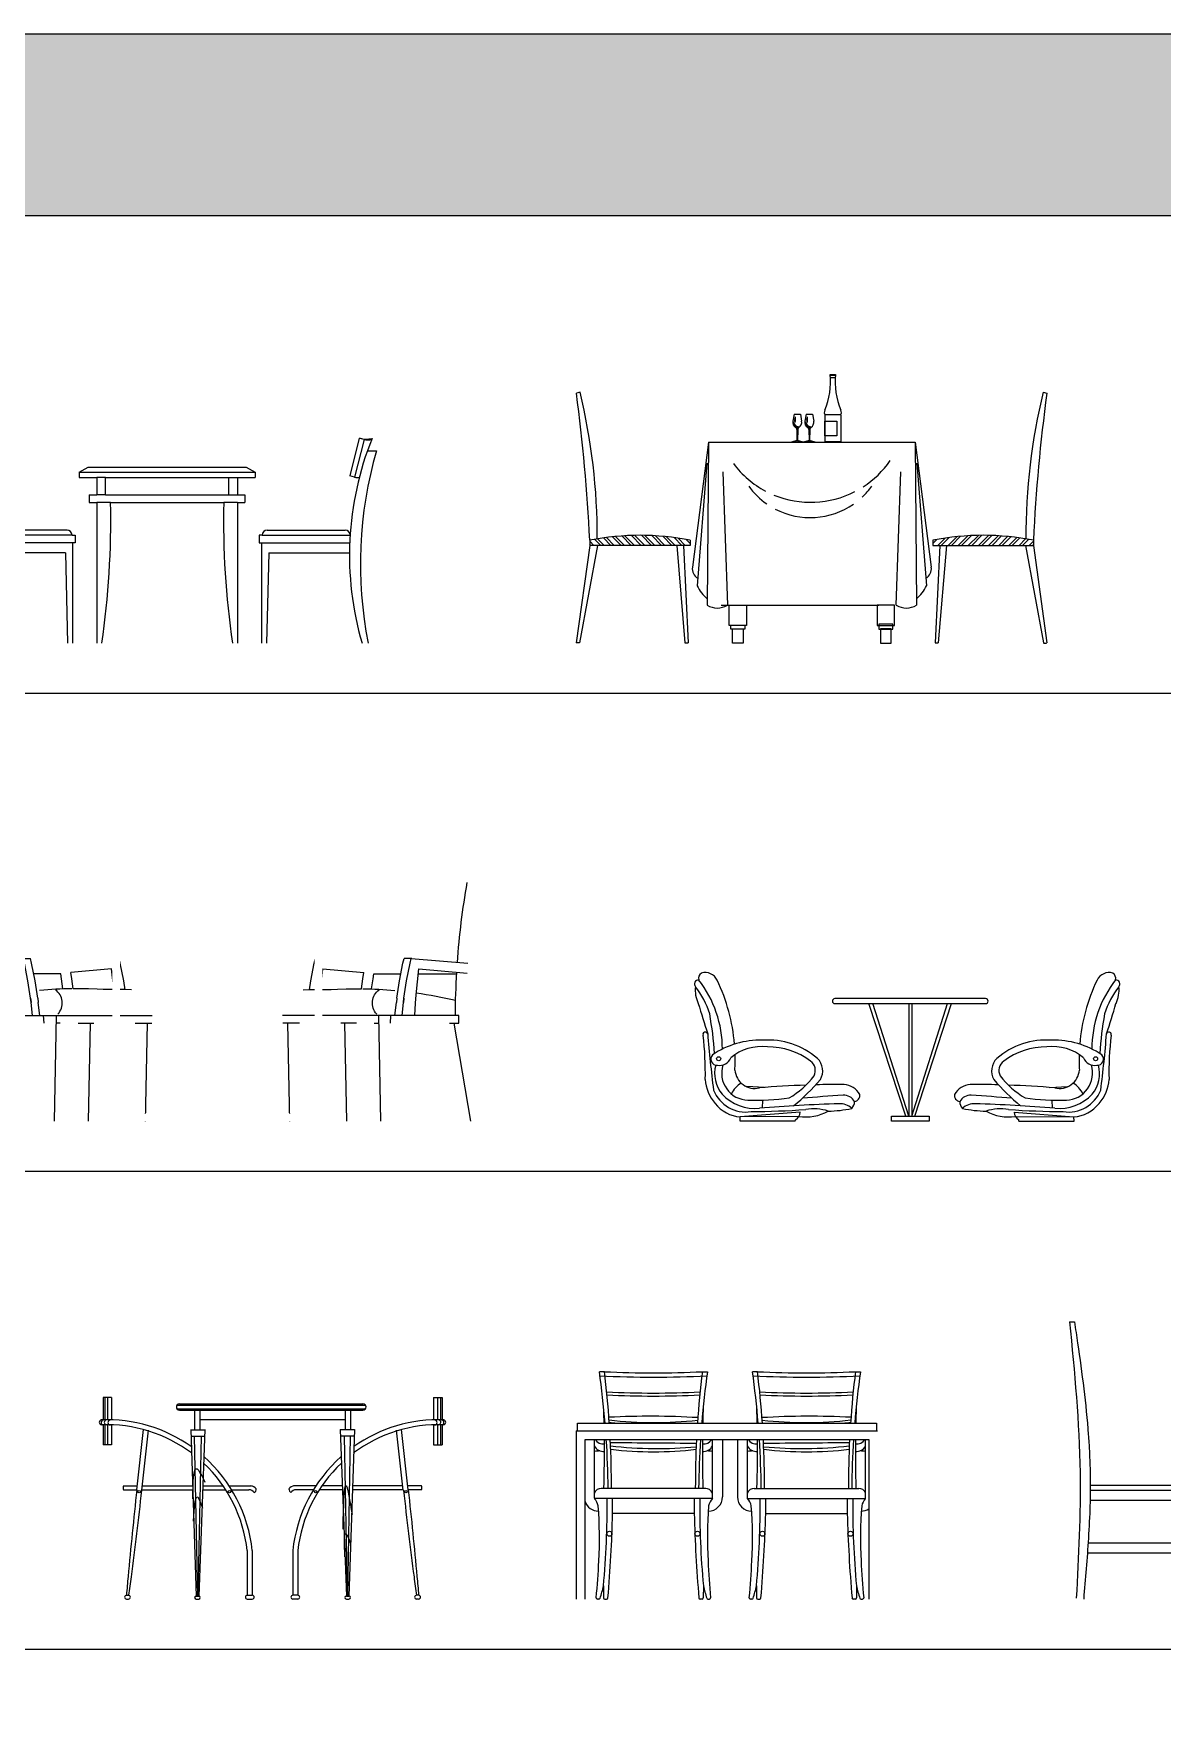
# Model space of a CAD drawing. Header units: millimetres. Extents: x 37301 to 64830, y 24173 to 38860.
# Drawn here: x 55226 to 59721, y 32156 to 38860 of the extents above; entities that cross this region are included whole.
import ezdxf

# ---------------------------------------------------------------- set-up
doc = ezdxf.new("R2010")
doc.units = ezdxf.units.MM
doc.set_wipeout_variables(frame=1)
doc.layers.add('www.cad-blocks.net', color=7, linetype='Continuous')

# ---------------------------------------------------------------- blocks, each defined once
blk = doc.blocks.new('A$C074F1521')
for p, q in [((49.3, 810.7), (68, 815.4)), ((49.3, 810.7), (87.1, 660.7)), ((68.7, 815.6), (106.5, 665.4)), ((1598.3, 815.6), (1560.5, 665.4)), ((1617.7, 810.7), (1579.9, 660.7)), ((1617.7, 810.7), (1599, 815.4)), ((35.9, 765.7), (0, 765.7)), ((1631.1, 765.7), (1667, 765.7)), ((483.5, 680), (518.5, 700)), ((483.5, 680), (1183.5, 680)), ((483.5, 680), (483.5, 660)), ((518.5, 700), (1148.5, 700)), ((1148.5, 700), (1183.5, 680)), ((1183.5, 680), (1183.5, 660)), ((87.8, 660.7), (106.5, 665.4)), ((483.5, 660), (553.5, 660)), ((588.2, 660), (553.5, 660)), ((553.5, 660), (553.5, 590)), ((588.2, 660), (1078.7, 660)), ((588.2, 590), (588.2, 660)), ((1078.7, 660), (1113.5, 660)), ((1078.7, 590), (1078.7, 660)), ((1113.5, 660), (1183.5, 660)), ((1113.5, 660), (1113.5, 590)), ((1579.1, 660.7), (1560.5, 665.4)), ((523.5, 590), (523.5, 560)), ((523.5, 590), (553.5, 590)), ((523.5, 560), (553.5, 560)), ((588.2, 590), (553.5, 590)), ((553.5, 560), (553.5, 0)), ((608.2, 560), (553.5, 560)), ((588.2, 590), (1078.7, 590)), ((608.2, 560), (1058.7, 560)), ((1113.5, 560), (1058.7, 560)), ((1078.7, 590), (1113.5, 590)), ((1113.5, 590), (1143.5, 590)), ((1113.5, 560), (1113.5, 0)), ((1113.5, 560), (1143.5, 560)), ((1143.5, 590), (1143.5, 560)), ((454.8, 430), (104.8, 430)), ((434.8, 450), (124.8, 450)), ((1212.2, 430), (1562.1, 430)), ((1232.2, 450), (1542.1, 450)), ((457.3, 400), (106.4, 400)), ((428.3, 360), (106.4, 360)), ((428.3, 360), (437.3, 0)), ((457.3, 400), (457.3, 0)), ((1209.7, 400), (1560.6, 400)), ((1209.7, 400), (1209.7, 0)), ((1238.7, 360), (1229.7, 0)), ((1238.7, 360), (1560.6, 360))]:
    blk.add_line(p, q)
for points in [[(454.8, 430), (467.3, 430), (467.3, 400), (457.3, 400)], [(1212.2, 430), (1199.7, 430), (1199.7, 400), (1209.7, 400)]]:
    blk.add_lwpolyline(points)
for centre, radius, start, end in [((41, 934.4), 122, 258.79853, 282.76334), ((-1137.9, 349.7), 1245.3, 343.68966, 21.92631), ((34.1, 885.1), 75.9, 258.46706, 281.53294), ((2804.8, 349.7), 1245.3, 158.07369, 196.31034), ((1625.9, 934.4), 122, 257.23666, 281.20147), ((1632.9, 885.1), 75.9, 258.46706, 281.53294), ((-1556.6, 315.3), 1620.4, 348.77971, 16.13951), ((3223.5, 315.3), 1620.4, 163.86049, 191.22029), ((77.2, 697.2), 38, 256.0176, 285.09742), ((1589.7, 697.2), 38, 254.90258, 283.9824), ((-2748.2, 487.1), 3357.2, 351.65709, 1.24389), ((4415.2, 487.1), 3357.2, 178.75611, 188.34291), ((124.8, 430), 20, 90, 180), ((434.8, 430), 20, 0, 90), ((1232.2, 430), 20, 90, 180), ((1542.1, 430), 20, 0, 90)]:
    blk.add_arc(centre, radius, start, end)
blk = doc.blocks.new('A$C4F6D4D37')
for p, q in [((1011.4, 1069.6), (1031.8, 1069.6)), ((1011.6, 1066.4), (1031.6, 1066.4)), ((1012.4, 1056.8), (1030.8, 1056.8)), ((14.8, 999.3), (0.4, 994.8)), ((1859.1, 999.3), (1873.5, 994.8)), ((867.6, 911.8), (862.3, 883.8)), ((867.6, 911.8), (892.9, 911.8)), ((892.9, 911.8), (897.3, 883.8)), ((915.7, 911.8), (910.4, 883.8)), ((915.7, 911.8), (941, 911.8)), ((941, 911.8), (945.4, 883.8)), ((989.2, 910.4), (1053.2, 910.4)), ((990, 907.2), (990, 802.4)), ((990, 883.2), (1037, 883.2)), ((990, 824.6), (990, 883.2)), ((1037, 883.2), (1037, 824.6)), ((1053.2, 907.2), (1053.2, 802.4)), ((878.7, 806.1), (856.6, 799.9)), ((856.6, 799.9), (878.7, 806.1)), ((877.9, 851), (878.7, 806.1)), ((881.7, 851), (880.9, 806.1)), ((903, 799.9), (880.9, 806.1)), ((880.9, 806.1), (903, 799.9)), ((904.7, 799.9), (926.8, 806.1)), ((926.8, 806.1), (904.7, 799.9)), ((926, 851), (926.8, 806.1)), ((929.8, 851), (929, 806.1)), ((929, 806.1), (951.1, 799.9)), ((951.1, 799.9), (929, 806.1)), ((1037, 824.6), (990, 824.6)), ((526.6, 799.3), (462.4, 302.5)), ((526.6, 799.3), (521.3, 151.7)), ((526.6, 799.3), (1349.4, 799.3)), ((526.6, 799.3), (714.9, 799.3)), ((591.3, 799.3), (732.8, 799.3)), ((856.6, 799.9), (882.7, 799.9)), ((903, 799.9), (877, 799.9)), ((904.7, 799.9), (930.7, 799.9)), ((951.1, 799.9), (925, 799.9)), ((990, 802.4), (1053.2, 802.4)), ((1349.4, 799.3), (1413.5, 302.5)), ((1349.4, 799.3), (1354.6, 151.7)), ((519.8, 716.9), (481.6, 228.8)), ((583.8, 681.6), (601.5, 151.7)), ((583.8, 681.6), (601.5, 151.7)), ((1274.4, 151.7), (1292.2, 681.6)), ((1356.2, 716.9), (1394.3, 228.8)), ((53.7, 409.3), (53.7, 389.3)), ((70.3, 389.3), (53.7, 405.9)), ((97.3, 389.3), (73.5, 413.1)), ((110.7, 389.3), (84.9, 415.1)), ((137.7, 389.3), (108.2, 418.8)), ((151.1, 389.3), (120, 420.4)), ((178.1, 389.3), (144.1, 423.3)), ((191.6, 389.3), (156.3, 424.6)), ((218.5, 389.3), (181.1, 426.7)), ((232, 389.3), (193.8, 427.5)), ((258.9, 389.3), (219.5, 428.7)), ((272.4, 389.3), (232.6, 429.1)), ((299.3, 389.3), (259.3, 429.3)), ((312.8, 389.3), (273, 429.1)), ((339.7, 389.3), (300.8, 428.2)), ((353.2, 389.3), (315.1, 427.5)), ((380.1, 389.3), (344.2, 425.3)), ((393.6, 389.3), (359.1, 423.8)), ((420.6, 389.3), (389.8, 420.1)), ((434, 389.3), (405.5, 417.9)), ((453.7, 396.5), (437.9, 412.4)), ((453.7, 409.3), (453.7, 389.3)), ((1420.2, 396.5), (1436, 412.4)), ((1420.2, 409.3), (1420.2, 389.3)), ((1439.9, 389.3), (1468.4, 417.9)), ((1453.4, 389.3), (1484.2, 420.1)), ((1480.3, 389.3), (1514.8, 423.8)), ((1493.8, 389.3), (1529.7, 425.3)), ((1520.7, 389.3), (1558.9, 427.5)), ((1534.2, 389.3), (1573.1, 428.2)), ((1561.1, 389.3), (1601, 429.1)), ((1574.6, 389.3), (1614.6, 429.3)), ((1601.6, 389.3), (1641.3, 429.1)), ((1615, 389.3), (1654.4, 428.7)), ((1642, 389.3), (1680.2, 427.5)), ((1655.4, 389.3), (1692.8, 426.7)), ((1682.4, 389.3), (1717.7, 424.6)), ((1695.9, 389.3), (1729.9, 423.3)), ((1722.8, 389.3), (1753.9, 420.4)), ((1736.3, 389.3), (1765.7, 418.8)), ((1763.2, 389.3), (1789, 415.1)), ((1776.7, 389.3), (1800.5, 413.1)), ((1803.6, 389.3), (1820.2, 405.9)), ((1820.2, 409.3), (1820.2, 389.3)), ((53.7, 389.3), (0, 1.5)), ((84.5, 389.3), (13.1, 0.8)), ((56.9, 389.3), (53.7, 392.4)), ((453.7, 389.3), (53.7, 389.3)), ((400.3, 389.3), (432.5, 1.5)), ((426.7, 389.3), (445.3, 1.5)), ((1420.2, 389.3), (1820.2, 389.3)), ((1447.2, 389.3), (1428.6, 1.5)), ((1473.7, 389.3), (1441.5, 1.5)), ((1789.4, 389.3), (1860.9, 0.8)), ((1817.1, 389.3), (1820.2, 392.4)), ((1820.2, 389.3), (1873.9, 1.5)), ((576.9, 151.7), (747.2, 151.7)), ((601.5, 151.7), (1204.3, 151.7)), ((601.5, 151.7), (729.3, 151.7)), ((608.8, 150.8), (677.6, 150.8)), ((608.8, 70), (608.8, 150.8)), ((677.6, 150.8), (677.6, 70)), ((1267.1, 150.8), (1198.4, 150.8)), ((1198.4, 150.8), (1198.4, 70)), ((1267.1, 70), (1267.1, 150.8)), ((677.6, 70), (608.8, 70)), ((615.8, 55.2), (615.8, 70)), ((670.8, 70), (670.8, 55.2)), ((1198.4, 70), (1267.1, 70)), ((1260.1, 75.2), (1205.1, 75.2)), ((1205.1, 75.2), (1205.1, 55.2)), ((1260.1, 55.2), (1260.1, 75.2)), ((13.1, 0.8), (0, 1.5)), ((432.5, 1.5), (445.3, 1.5)), ((670.8, 55.2), (615.8, 55.2)), ((621.8, 57.2), (664.8, 57.2)), ((621.8, 0.3), (621.8, 57.2)), ((664.8, 0.3), (621.8, 0.3)), ((664.8, 57.2), (664.8, 0.3)), ((1205.1, 55.2), (1260.1, 55.2)), ((1254.1, 57.2), (1211.1, 57.2)), ((1211.1, 57.2), (1211.1, 0.3)), ((1211.1, 0.3), (1254.1, 0.3)), ((1254.1, 0.3), (1254.1, 57.2)), ((1428.6, 1.5), (1441.5, 1.5))]:
    blk.add_line(p, q)
for centre, radius, start, end in [((702.2, 1043.4), 310.4, 338.02286, 4.85201), ((1341, 1043.4), 310.4, 175.14799, 201.97714), ((-6969.8, 65.3), 7032, 2.80452, 7.59646), ((-2366.6, 423.1), 2450.1, 359.80737, 13.60237), ((4240.5, 423.1), 2450.1, 166.39763, 180.19263), ((8843.8, 65.3), 7032, 172.40354, 177.19548), ((886.2, 879.1), 24.3, 169.03518, 238.16051), ((891.6, 884.9), 27.7, 188.55105, 244.25216), ((887, 885.3), 23.3, 191.35595, 264.27517), ((898.7, 888), 29.6, 156.37202, 199.63887), ((1648.6, 855.9), 778.1, 176.73264, 178.36699), ((873.5, 879.1), 24.3, 301.83949, 10.96482), ((934.2, 879.1), 24.3, 169.03518, 238.16051), ((939.7, 884.9), 27.7, 188.55105, 244.25216), ((935.1, 885.3), 23.3, 191.35595, 264.27517), ((946.8, 888), 29.6, 156.37202, 199.63887), ((1696.7, 855.9), 778.1, 176.73264, 178.36699), ((921.5, 879.1), 24.3, 301.83949, 10.96482), ((1009.6, 917.2), 22, 153.0093, 206.9907), ((1033.6, 917.2), 22, 333.0093, 26.9907), ((868.7, 850.6), 9.19, 2.49615, 59.7703), ((893.1, 851.8), 13.3, 128.8573, 182.79714), ((890.9, 850.6), 9.19, 120.2297, 177.50385), ((916.8, 850.6), 9.19, 2.49615, 59.7703), ((941.1, 851.8), 13.3, 128.8573, 182.79714), ((939, 850.6), 9.19, 120.2297, 177.50385), ((933.5, 945.4), 384.8, 216.87345, 242.18806), ((933.5, 945.4), 384.8, 302.90256, 325.35573), ((931.8, 802.1), 302.4, 215.77581, 235.16665), ((931.8, 802.1), 302.4, 313.09262, 324.22419), ((933.5, 945.4), 384.8, 247.61376, 297.16069), ((931.8, 802.1), 302.4, 242.47941, 304.80107), ((253.7, -580.7), 1010, 78.57881, 101.42119), ((1620.2, -580.7), 1010, 78.57881, 101.42119), ((506.8, 296.7), 44.8, 172.57063, 239.22946), ((506.8, 296.7), 44.8, 172.57063, 239.22946), ((1369.1, 296.7), 44.8, 300.77054, 7.42937), ((613.2, 288.3), 144.4, 204.31377, 230.58577), ((1262.7, 288.3), 144.4, 309.41423, 335.68623), ((561.4, 213.8), 73.9, 237.13483, 302.86517), ((1314.5, 213.8), 73.9, 237.13483, 302.86517), ((1866.4, 19.7), 19.8, 253.71232, 292.88143)]:
    blk.add_arc(centre, radius, start, end)
blk = doc.blocks.new('A$C41BD54B4')
for points in [[(411.1, 950), (416.7, 948.3), (422.8, 944.1), (426.3, 939.4), (428.5, 932.6), (428.7, 914.8), (429.3, 870.1), (430.6, 828.4), (432.5, 784.6), (438.2, 700), (442.1, 660), (445.5, 630.7), (640.4, 647.2), (671.2, 647.2), (675.7, 628.8), (689.6, 558.2), (695.2, 521.8), (719, 520.7), (763.5, 517), (776.5, 504.7), (786.9, 485.9), (790.6, 464.1), (786.2, 440.4), (773.5, 420), (764.9, 0), (725.7, 0), (706, 390), (541.7, 390), (533.7, 0), (498.8, 0), (479.1, 390), (408.1, 390), (400.1, 0), (363, 0), (343.2, 390), (110.5, 390), (44.4, 0), (5.2, 0), (43.3, 400), (42.9, 450.5), (40.5, 532.3), (37.5, 589.3), (31.9, 588.8), (29.2, 627.8), (35, 628.3), (30.4, 687.6), (23.1, 760.3), (17.2, 809.6), (5.4, 893), (0, 926.6), (0.2, 934.3), (4.4, 942.9), (10.1, 947.5), (17.4, 950)], [(1655.4, 950), (1649.8, 948.3), (1643.7, 944.1), (1640.2, 939.4), (1638, 932.6), (1637.8, 914.8), (1637.2, 870.1), (1635.9, 828.4), (1634, 784.6), (1628.3, 700), (1624.4, 660), (1621, 630.7), (1426, 647.2), (1395.3, 647.2), (1390.8, 628.8), (1376.8, 558.2), (1371.3, 521.8), (1347.5, 520.7), (1302.9, 517), (1290, 504.7), (1279.6, 485.9), (1275.9, 464.1), (1280.3, 440.4), (1293, 420), (1301.6, 0), (1340.8, 0), (1360.5, 390), (1524.8, 390), (1532.8, 0), (1567.7, 0), (1587.4, 390), (1658.4, 390), (1666.4, 0), (1703.4, 0), (1723.3, 390), (1956, 390), (2022.1, 0), (2061.2, 0), (2023.2, 400), (2023.6, 450.5), (2025.9, 532.3), (2029, 589.3), (2034.5, 588.8), (2037.3, 627.8), (2031.5, 628.3), (2036.1, 687.6), (2043.4, 760.3), (2049.3, 809.6), (2061.1, 893), (2066.5, 926.6), (2066.3, 934.3), (2062.1, 942.9), (2056.4, 947.5), (2049.1, 950)]]:
    blk.add_wipeout(points)
at = {"linetype": 'ByBlock'}
for points in [[(76.9, 631.8, 0.024849), (38.1, 950)], [(1989.5, 631.8, -0.024849), (2028.4, 950)], [(85.2, 420, 0.013401), (79.5, 592.8)], [(1981.3, 420, -0.013401), (1987, 592.8)], [(240.9, 510.5, 0.023683), (84.3, 481)], [(453.9, 526.6, 0.018585), (325.9, 520.2)], [(1612.6, 526.6, -0.018585), (1740.6, 520.2)], [(1825.6, 510.5, -0.023683), (1982.2, 481)]]:
    blk.add_lwpolyline(points, format="xyb", dxfattribs=at)
for points in [[(260.7, 647.4), (35.9, 628.3)], [(230.6, 605.6), (38.2, 589.3)], [(241.8, 502.1), (230.6, 605.6)], [(258.6, 647.2), (289.4, 647.2)], [(265.2, 628.8), (260.7, 647.4)], [(279.2, 558.2), (265.2, 628.8)], [(293.9, 628.8), (289.4, 647.2)], [(307.8, 558.2), (293.9, 628.8)], [(612.4, 605.6), (450.2, 591.9)], [(621.3, 523.4), (612.4, 605.6)], [(647, 628.8), (642.5, 647.4)], [(661, 558.2), (647, 628.8)], [(1405.5, 558.2), (1419.5, 628.8)], [(1419.5, 628.8), (1424, 647.4)], [(1445.2, 523.4), (1454.1, 605.6)], [(1454.1, 605.6), (1616.3, 591.9)], [(1758.6, 558.2), (1772.6, 628.8)], [(1772.6, 628.8), (1777.1, 647.2)], [(1807.8, 647.2), (1777.1, 647.2)], [(1787.3, 558.2), (1801.2, 628.8)], [(1801.2, 628.8), (1805.8, 647.4)], [(1805.8, 647.4), (2030.6, 628.3)], [(1824.7, 502.1), (1835.8, 605.6)], [(1835.8, 605.6), (2028.3, 589.3)], [(232.7, 586.2), (79.9, 586.2)], [(289.8, 489.5), (279.2, 558.2)], [(413, 566.2), (410.4, 586.2), (302.3, 586.2)], [(318.4, 489.5), (307.8, 558.2)], [(418.8, 526.6), (413, 566.2)], [(453.6, 566.2), (450.2, 591.9)], [(459.3, 526.6), (453.6, 566.2)], [(666.4, 523.2), (661, 558.2)], [(1400.1, 523.2), (1405.5, 558.2)], [(1607.2, 526.6), (1612.9, 566.2)], [(1612.9, 566.2), (1616.3, 591.9)], [(1647.7, 526.6), (1653.5, 566.2)], [(1653.5, 566.2), (1656.1, 586.2), (1764.2, 586.2)], [(1748.1, 489.5), (1758.6, 558.2)], [(1776.7, 489.5), (1787.3, 558.2)], [(1833.7, 586.2), (1986.6, 586.2)], [(243.9, 469.7), (241.8, 502.1)], [(247, 420), (243.9, 469.7)], [(291.6, 472.7), (289.8, 489.5)], [(289.8, 489.5), (291.6, 472.7)], [(297.5, 420), (291.6, 472.7)], [(318.4, 489.5), (320.3, 472.7)], [(326.1, 420), (320.3, 472.7)], [(520.5, 526.1), (459.3, 526.6)], [(554.4, 524.8), (520.5, 526.1)], [(579.2, 523.4), (554.4, 524.8)], [(596.9, 523.4), (579.2, 523.4)], [(664.1, 523.3), (596.9, 523.4)], [(691.2, 522), (664.1, 523.3)], [(1375.3, 522), (1402.4, 523.3)], [(1402.4, 523.3), (1469.5, 523.4)], [(1469.5, 523.4), (1487.3, 523.4)], [(1487.3, 523.4), (1512, 524.8)], [(1512, 524.8), (1546, 526.1)], [(1546, 526.1), (1607.2, 526.6)], [(1740.3, 420), (1746.2, 472.7)], [(1748.1, 489.5), (1746.2, 472.7)], [(1769, 420), (1774.9, 472.7)], [(1774.9, 472.7), (1776.7, 489.5)], [(1776.7, 489.5), (1774.9, 472.7)], [(1819.5, 420), (1822.6, 469.7)], [(1822.6, 469.7), (1824.7, 502.1)], [(71.5, 420), (773.5, 420)], [(71.5, 390), (71.5, 420)], [(343.2, 390), (341.7, 420)], [(391.7, 420), (383, 0)], [(1995, 420), (1293, 420)], [(1674.8, 420), (1683.4, 0)], [(1723.3, 390), (1724.8, 420)], [(1995, 390), (1995, 420)], [(91.4, 390), (25.2, 0)], [(108.7, 390), (71.5, 390)], [(408.1, 390), (391.1, 390)], [(479.1, 390), (541.7, 390)], [(526.8, 390), (518.8, 0)], [(706, 390), (772.9, 390)], [(753.8, 390), (745.7, 0)], [(1360.5, 390), (1293.6, 390)], [(1312.7, 390), (1320.8, 0)], [(1587.4, 390), (1524.8, 390)], [(1539.7, 390), (1547.7, 0)], [(1658.4, 390), (1675.4, 390)], [(1957.8, 390), (1995, 390)], [(1975.1, 390), (2041.2, 0)]]:
    blk.add_lwpolyline(points, dxfattribs=at)
at = {"linetype": 'ByBlock', "elevation": 0}
for points in [[(398.6, 426.1, 0.448312), (388.6, 523.1)], [(1667.9, 426.1, -0.448312), (1677.8, 523.1)]]:
    blk.add_lwpolyline(points, format="xyb", dxfattribs=at)
at = {"linetype": 'ByBlock'}
blk.add_wipeout([(273.1, 700), (1793.4, 700), (1793.4, 660), (273.1, 660)], dxfattribs=at)
blk.add_wipeout([(1420.9, 660), (1420.9, 30), (1070.7, 30), (1070.7, 0), (1450.9, 0), (1450.9, 660)], dxfattribs=at)
blk.add_wipeout([(995.7, 660), (1070.7, 660), (1070.7, 0), (995.7, 0)], dxfattribs=at)
blk.add_wipeout([(645.6, 660), (645.6, 30), (995.7, 30), (995.7, 0), (615.6, 0), (615.6, 660)], dxfattribs=at)
blk = doc.blocks.new('A$C7F6F1777')
at = {"linetype": 'ByBlock'}
for p, q in [((1159.2, 487.6), (559.2, 487.6)), ((559.2, 467.6), (1159.2, 467.6)), ((270.3, 83.6), (268.7, 51.9)), ((1423, 83.6), (1424.6, 51.9)), ((181.6, 0), (182.4, 17)), ((420.5, 36.2), (182.4, 17)), ((415.3, 18.5), (182.4, 17)), ((401.2, 0), (402.1, 5.5)), ((1272.8, 36.2), (1510.8, 17)), ((1278, 18.5), (1510.8, 17)), ((1292, 0), (1291.1, 5.5)), ((1511.7, 0), (1510.8, 17)), ((401.2, 0), (181.6, 0)), ((1292, 0), (1511.7, 0))]:
    blk.add_line(p, q, dxfattribs=at)
for p, q in [((841.3, 20), (694.4, 467.6)), ((852.8, 20), (710.5, 467.6)), ((852.8, 467.6), (852.8, 20)), ((865.5, 20), (1007.8, 467.6)), ((865.5, 467.6), (865.5, 20)), ((877, 20), (1023.9, 467.6)), ((278.8, 134), (208.2, 137.7)), ((1414.5, 134), (1485.1, 137.7)), ((784.2, 20), (934.2, 20)), ((784.2, 0), (784.2, 20)), ((934.2, 20), (934.2, 0)), ((934.2, 0), (784.2, 0))]:
    blk.add_line(p, q)
for centre in [(96.2, 248.2), (1597.1, 248.2)]:
    blk.add_circle(centre, 8.06, dxfattribs=at)
for centre, radius, start, end in [((16.7, 545.4), 16.8, 90.90143, 217.8177), ((42.2, 567.9), 26.3, 124.96044, 192.44797), ((-334.7, 287.9), 445.6, 359.88012, 37.99623), ((41.5, 536.9), 54.5, 26.38642, 105.33007), ((-576.8, 244), 738.7, 4.85178, 25.42635), ((2270, 244), 738.7, 154.57365, 175.14822), ((2028, 287.9), 445.6, 142.00377, 180.11988), ((1651.8, 536.9), 54.5, 74.66993, 153.61358), ((1651.1, 567.9), 26.3, 347.55203, 55.03956), ((1676.6, 545.4), 16.8, 322.1823, 89.09857), ((127.5, 522.3), 124.8, 174.13698, 205.58356), ((-254.7, 330.4), 329.5, 17.0048, 38.41644), ((559.2, 477.6), 10, 90, 270), ((1159.2, 477.6), 10, 270, 90), ((1948, 330.4), 329.5, 141.58356, 162.9952), ((1565.8, 522.3), 124.8, 334.41644, 5.86302), ((3173.4, 1381.8), 3287.8, 196.12869, 198.32909), ((-1287.6, 181.5), 1370.1, 3.67574, 10.31152), ((2980.9, 181.5), 1370.1, 169.68848, 176.32426), ((-1480.1, 1381.8), 3287.8, 341.67091, 343.87131), ((43.1, 345.1), 9.68, 16.78279, 199.459), ((-1126, 196.5), 1169.1, 358.50806, 7.14159), ((4848.4, 730.7), 4811.2, 184.56428, 187.24777), ((-3155.1, 730.7), 4811.2, 352.75223, 355.43572), ((1650.1, 345.1), 9.68, 340.541, 163.21721), ((2819.3, 196.5), 1169.1, 172.85841, 181.49194), ((261.2, -16.1), 338.3, 88.35529, 124.13913), ((265.8, 111.5), 185.4, 82.33807, 130.98089), ((293.9, 25.8), 297.1, 48.8647, 94.4467), ((294.2, 18.3), 277, 52.69588, 90.77037), ((1399.3, 25.8), 297.1, 85.5533, 131.1353), ((1399.1, 18.3), 277, 89.22963, 127.30412), ((1427.5, 111.5), 185.4, 49.01911, 97.66193), ((1432.1, -16.1), 338.3, 55.86087, 91.64471), ((89, 247.1), 24.4, 136.53797, 274.92279), ((207.2, 189.2), 127.1, 164.54806, 220.0569), ((100.5, 268.9), 47, 258.52896, 338.27859), ((216.5, 191.5), 108.5, 162.81455, 267.92474), ((-576.8, 244), 738.7, 356.84273, 1.62512), ((239.5, 209.1), 79, 184.21967, 283.82709), ((435.1, 201.4), 46, 333.30641, 54.12403), ((440.6, 199.7), 69.8, 330.26132, 45.62792), ((1252.7, 199.7), 69.8, 134.37208, 209.73868), ((1258.1, 201.4), 46, 125.87597, 206.69359), ((1453.7, 209.1), 79, 256.17291, 355.78033), ((1476.8, 191.5), 108.5, 272.07526, 17.18545), ((2270, 244), 738.7, 178.37488, 183.15727), ((1592.8, 268.9), 47, 201.72141, 281.47104), ((1486.1, 189.2), 127.1, 319.9431, 15.45194), ((1604.2, 247.1), 24.4, 265.07721, 43.46203), ((198.5, 175.1), 156.1, 183.30736, 221.99813), ((232.9, 70), 93.9, 120.11343, 156.06594), ((600.4, -4145), 4291.1, 92.09914, 94.5705), ((202.3, 388.6), 343.9, 300.56075, 322.7996), ((-118.7, 694.1), 814.9, 309.04364, 319.51929), ((600.4, -4145), 4291.1, 90.0643, 91.56813), ((586.5, 62.6), 84, 31.33617, 83.82259), ((1106.8, 62.6), 84, 96.17741, 148.66383), ((1092.9, -4145), 4291.1, 88.43187, 89.9357), ((1811.9, 694.1), 814.9, 220.48071, 230.95636), ((1491, 388.6), 343.9, 217.2004, 239.43925), ((1092.9, -4145), 4291.1, 85.4295, 87.90086), ((1460.4, 70), 93.9, 23.93406, 59.88657), ((1494.8, 175.1), 156.1, 318.00187, 356.69264), ((205.2, 176.1), 139.8, 201.96966, 278.28462), ((191.4, 153.7), 136.9, 217.31926, 266.2396), ((242, 231.6), 181.3, 223.2103, 275.25563), ((228.9, 1232.2), 1149.3, 269.1848, 277.40982), ((687.3, -4775), 4845.1, 91.32521, 95.07667), ((12228.7, -164337.4), 164851.9, 94.048004, 94.104389), ((579.9, 1.8), 67.1, 46.52385, 93.91723), ((594.1, 54.2), 49.1, 29.18506, 93.1241), ((599.5, 76.9), 37.5, 315.21939, 1.87589), ((633.8, 102.7), 24.7, 277.31277, 8.31395), ((1059.5, 102.7), 24.7, 171.68605, 262.68723), ((1099.2, 54.2), 49.1, 86.8759, 150.81494), ((1093.8, 76.9), 37.5, 178.12411, 224.78061), ((1113.4, 1.8), 67.1, 86.08277, 133.47615), ((-10535.4, -164337.4), 164851.9, 85.895611, 85.951996), ((1005.9, -4775), 4845.1, 84.92333, 88.67479), ((1464.3, 1232.2), 1149.3, 262.59018, 270.8152), ((1451.3, 231.6), 181.3, 264.74437, 316.7897), ((1488.1, 176.1), 139.8, 261.71538, 338.03034), ((1501.9, 153.7), 136.9, 273.7604, 322.68074), ((194.7, 3517.1), 3479.5, 270.5046, 274.0866), ((383.8, 37.4), 36.8, 299.95469, 358.1982), ((441.9, 205.6), 189, 261.92164, 298.65224), ((474.3, -135.3), 184.5, 71.60841, 99.87018), ((520.4, 557.3), 517.7, 271.33965, 281.77473), ((1172.9, 557.3), 517.7, 258.22527, 268.66035), ((1219, -135.3), 184.5, 80.12982, 108.39159), ((1251.4, 205.6), 189, 241.34776, 278.07836), ((1498.6, 3517.1), 3479.5, 265.9134, 269.4954), ((1309.5, 37.4), 36.8, 181.8018, 240.04531)]:
    blk.add_arc(centre, radius, start, end, dxfattribs=at)
blk = doc.blocks.new('A$C63FA61D3')
for p, q in [((48.9, 801.8), (14.9, 801.8)), ((14.9, 801.8), (14.9, 713.8)), ((21.4, 801.8), (21.4, 713.9)), ((32.4, 801.8), (32.4, 714)), ((48.9, 801.8), (48.9, 713.6)), ((309.5, 772), (1059.5, 772)), ((309.5, 757), (1059.5, 757)), ((319.5, 777), (1049.5, 777)), ((319.5, 752), (1049.5, 752)), ((379, 752), (379, 676.3)), ((399.9, 752), (399.9, 673.3)), ((979.6, 752), (979.6, 673.3)), ((1000.6, 752), (1000.6, 676.3)), ((1330.7, 801.8), (1330.7, 713.6)), ((1330.7, 801.8), (1364.7, 801.8)), ((1347.2, 801.8), (1347.2, 714)), ((1358.1, 801.8), (1358.1, 713.9)), ((1364.7, 801.8), (1364.7, 713.8)), ((14.9, 693.8), (14.9, 614.1)), ((21.4, 693.9), (21.4, 614.1)), ((32.4, 694), (32.4, 614.1)), ((48.9, 693.6), (48.9, 614.1)), ((149.2, 435), (176.5, 674.4)), ((169.1, 432.7), (196.3, 672.2)), ((363.9, 674.8), (385.5, 12)), ((364, 673.3), (420, 673.3)), ((420, 675.1), (395.7, 12)), ((399.9, 715.2), (979.6, 715.2)), ((959.5, 675.1), (983.8, 12)), ((1015.6, 673.3), (959.6, 673.3)), ((1015.7, 674.8), (994.1, 12)), ((1210.5, 432.7), (1183.2, 672.2)), ((1230.4, 435), (1203.1, 674.4)), ((1330.7, 693.6), (1330.7, 614.1)), ((1347.2, 694), (1347.2, 614.1)), ((1358.1, 693.9), (1358.1, 614.1)), ((1364.7, 693.8), (1364.7, 614.1)), ((48.9, 614.1), (14.9, 614.1)), ((364.8, 647.7), (419, 647.7)), ((377.4, 647), (391.1, 12)), ((406, 647.7), (392.4, 12)), ((1014.8, 647.7), (960.5, 647.7)), ((975.7, 647.7), (987, 12)), ((999.4, 647.7), (988.7, 12)), ((1330.7, 614.1), (1364.7, 614.1)), ((96.9, 450), (150.8, 450)), ((96.9, 435), (150.8, 435)), ((169.3, 435), (371.6, 435)), ((169.3, 435), (247.5, 435)), ((171, 450), (371.1, 450)), ((171, 450), (252.7, 450)), ((411.4, 435), (503.3, 435)), ((412, 450), (493.3, 450)), ((517.4, 450), (605.8, 450)), ((526.9, 435), (596, 435)), ((862.1, 450), (773.8, 450)), ((852.7, 435), (783.5, 435)), ((968.2, 435), (876.3, 435)), ((967.6, 450), (886.2, 450)), ((1210.2, 435), (1008, 435)), ((1208.5, 450), (1008.5, 450)), ((1208.5, 450), (1126.8, 450)), ((1210.2, 435), (1132.1, 435)), ((1282.7, 450), (1228.8, 450)), ((1282.7, 435), (1228.8, 435)), ((589.1, 192.7), (589.1, 15)), ((609.2, 192.7), (609.2, 15)), ((770.4, 192.7), (770.4, 15)), ((790.5, 192.7), (790.5, 15)), ((107.9, 15), (116.6, 15)), ((107.9, 0), (116.6, 0)), ((385.5, 12), (395.7, 12)), ((385.5, 0), (395.7, 0)), ((589.1, 15), (609.2, 15)), ((589.1, 0), (609.2, 0)), ((790.5, 15), (770.4, 15)), ((790.5, 0), (770.4, 0)), ((983.8, 12), (994.1, 12)), ((983.8, 0), (994.1, 0)), ((1271.7, 15), (1263, 15)), ((1271.7, 0), (1263, 0))]:
    blk.add_line(p, q)
for centre in [(158.7, 427.1), (518.4, 427.1), (861.2, 427.1), (1220.9, 427.1)]:
    blk.add_circle(centre, 4.83)
for centre, radius, start, end in [((319.5, 764.5), 12.5, 90, 270), ((1049.5, 764.5), 12.5, 270, 90), ((10.1, 703.6), 10.2, 102.41849, 261.81557), ((17.5, 702.6), 10.2, 102.41849, 261.81557), ((29.4, 130.9), 583, 54.74718, 92.11703), ((29.4, 130.9), 563, 53.19077, 92.11703), ((29.8, 703.6), 10.2, 102.41849, 261.81557), ((44.7, 702.6), 10.2, 102.41849, 261.81557), ((1350.1, 130.9), 563, 87.88297, 126.80923), ((1350.1, 130.9), 583, 87.88297, 125.25282), ((1334.9, 702.6), 10.2, 278.18443, 77.58151), ((1349.8, 703.6), 10.2, 278.18443, 77.58151), ((1362, 702.6), 10.2, 278.18443, 77.58151), ((1369.5, 703.6), 10.2, 278.18443, 77.58151), ((29.4, 130.9), 563, 6.30005, 46.74015), ((29.4, 130.9), 583, 6.08311, 48.43675), ((1350.1, 130.9), 583, 131.56325, 173.91689), ((1350.1, 130.9), 563, 133.25985, 173.69995), ((108.7, 442.5), 13.9, 147.45884, 212.54116), ((596.2, 410.8), 24.2, 31.82729, 90.50499), ((602.7, 424.4), 25.8, 32.72269, 88.49413), ((609.3, 436.9), 15.1, 299.43359, 5.79761), ((776.9, 424.4), 25.8, 91.50587, 147.27731), ((770.3, 436.9), 15.1, 174.20239, 240.56641), ((783.3, 410.8), 24.2, 89.49501, 148.17271), ((1270.9, 442.5), 13.9, 327.45884, 32.54116), ((107.9, 7.5), 7.5, 90, 270), ((116.6, 7.5), 7.5, 270, 90), ((385.5, 6), 6, 90, 270), ((395.7, 6), 6, 270, 90), ((589.1, 7.5), 7.5, 90, 270), ((609.2, 7.5), 7.5, 270, 90), ((770.4, 7.5), 7.5, 90, 270), ((790.5, 7.5), 7.5, 270, 90), ((983.8, 6), 6, 90, 270), ((994.1, 6), 6, 270, 90), ((1263, 7.5), 7.5, 90, 270), ((1271.7, 7.5), 7.5, 270, 90)]:
    blk.add_arc(centre, radius, start, end)
for points in [[(372.6, 398.2), (389.4, 517.9), (420.5, 465.2)], [(375, 309.7), (391.8, 405.4), (410.9, 362.3)], [(970.8, 278.6), (982.8, 450.9), (1006.7, 336)], [(978, 168.6), (982.8, 259.5), (999.5, 223.6)]]:
    blk.add_spline(points, degree=3)
for points, knots in [([(149.2, 435), (137.1, 319.9), (122.5, 180), (110.1, 39.9), (107.9, 15)], [0, 0, 0, 0, 347.143475, 422.033706, 422.033706, 422.033706, 422.033706]), ([(168.4, 432.9), (154.9, 317.9), (138.5, 178.5), (119.9, 39.4), (116.6, 15)], [0, 0, 0, 0, 347.143475, 421.065011, 421.065011, 421.065011, 421.065011]), ([(1211.1, 432.9), (1224.6, 317.9), (1241, 178.5), (1259.7, 39.4), (1263, 15)], [0, 0, 0, 0, 347.143475, 421.065011, 421.065011, 421.065011, 421.065011]), ([(1230.4, 435), (1242.4, 319.9), (1257.1, 180), (1269.5, 39.9), (1271.7, 15)], [0, 0, 0, 0, 347.143475, 422.033706, 422.033706, 422.033706, 422.033706])]:
    blk.add_open_spline(points, degree=3, knots=knots)
blk = doc.blocks.new('A$C0F78220B')
at = {"ltscale": 40}
for p, q in [((112.1, 905), (92.1, 905)), ((502.1, 905), (522.1, 905)), ((721.6, 905), (701.6, 905)), ((1111.6, 905), (1131.6, 905)), ((72.1, 401.9), (72.1, 635)), ((542.1, 400.5), (542.1, 635)), ((582.1, 635), (582.1, 406.5)), ((641.6, 635), (641.6, 406.5)), ((681.6, 400.5), (681.6, 635)), ((1151.6, 401.9), (1151.6, 635)), ((515.2, 440.5), (98.9, 440.5)), ((708.4, 440.5), (1124.8, 440.5)), ((542.1, 400.5), (72.1, 400.5)), ((469.5, 340), (144.6, 340)), ((681.6, 400.5), (1151.6, 400.5)), ((754.1, 340), (1079.1, 340)), ((108.4, 52.3), (108.4, 5)), ((506.1, 52.3), (505.7, 5)), ((717.6, 52.3), (718, 5)), ((1115.3, 52.3), (1115.3, 5)), ((89.9, 0), (84, 0)), ((113.4, 0), (120.8, 0)), ((500.7, 0), (493.3, 0)), ((524.3, 0), (530.1, 0)), ((699.4, 0), (693.6, 0)), ((723, 0), (730.4, 0)), ((1110.3, 0), (1102.8, 0)), ((1133.8, 0), (1139.6, 0))]:
    blk.add_line(p, q, dxfattribs=at)
for p, q in [((5, 670), (5, 700)), ((5, 700), (889.2, 700)), ((889.2, 700), (1195, 700)), ((1195, 700), (1195, 670)), ((0, 670), (889.2, 670)), ((0, 670), (0, 0)), ((35, 0), (35, 635)), ((35, 635), (889.2, 635)), ((889.2, 670), (1200, 670)), ((889.2, 635), (1165, 635)), ((1165, 635), (1165, 0))]:
    blk.add_line(p, q)
for centre in [(131.7, 260), (482.4, 260), (741.3, 260), (1091.9, 260)]:
    blk.add_circle(centre, 10.1, dxfattribs=at)
for centre, radius, start, end in [((-3577.7, 394.9), 3705, 4.72333, 7.91332), ((307.1, 4688), 3805, 266.7939, 273.2061), ((307.1, 4705), 3805, 267.0624, 272.9376), ((-3634.7, 446.1), 3774.8, 3.85749, 6.98345), ((4248.8, 446.1), 3774.8, 173.01655, 176.14251), ((4191.8, 394.9), 3705, 172.08668, 175.27667), ((-2968.1, 394.9), 3705, 4.72333, 7.91332), ((916.6, 4688), 3805, 266.7939, 273.2061), ((916.6, 4705), 3805, 267.0624, 272.9376), ((-3025.2, 446.1), 3774.8, 3.85749, 6.98345), ((4858.4, 446.1), 3774.8, 173.01655, 176.14251), ((4801.3, 394.9), 3705, 172.08668, 175.27667), ((307.1, 4625), 3805, 267.19779, 272.80221), ((307.1, 4625), 3817, 267.2246, 272.7754), ((916.6, 4625), 3805, 267.19779, 272.80221), ((916.6, 4625), 3817, 267.2246, 272.7754), ((-4872.4, 586.2), 4984.5, 1.30839, 2.02574), ((5486.5, 586.2), 4984.5, 177.97426, 178.69161), ((-4262.8, 586.2), 4984.5, 1.30839, 2.02574), ((6096, 586.2), 4984.5, 177.97426, 178.69161), ((295.2, -2562.8), 3290.3, 86.70757, 92.88012), ((311.8, 2232.3), 1529.8, 263.19887, 276.44438), ((316.9, 2093.6), 1402.3, 262.39164, 263.62348), ((316.9, 2093.6), 1402.3, 276.37652, 276.78842), ((928.5, -2562.8), 3290.3, 87.11988, 93.29243), ((911.9, 2232.3), 1529.8, 263.55562, 276.80113), ((906.7, 2093.6), 1402.3, 263.21158, 263.62348), ((906.7, 2093.6), 1402.3, 276.37652, 277.60836), ((106.5, 625.1), 37.6, 203.74809, 278.66252), ((106.4, 655.1), 37.6, 212.40293, 278.66252), ((-4872.4, 586.2), 4984.5, 358.32566, 0.56113), ((-3577.7, 394.9), 3705, 0.70565, 3.7154), ((-3634.7, 446.1), 3774.8, 359.91641, 2.86917), ((142.2, -22928.9), 23550.2, 89.18291, 90.01505), ((323.4, 2162.7), 1563.9, 263.1378, 275.6556), ((4248.8, 446.1), 3774.8, 177.13083, 180.08359), ((4191.8, 394.9), 3705, 176.2846, 179.29435), ((5486.5, 586.2), 4984.5, 179.43887, 181.67434), ((507.6, 625.1), 37.6, 261.33748, 336.25191), ((507.7, 655.1), 37.6, 261.33748, 327.59707), ((716.1, 625.1), 37.6, 203.74809, 278.66252), ((716, 655.1), 37.6, 212.40293, 278.66252), ((-4262.8, 586.2), 4984.5, 358.32566, 0.56113), ((-2968.1, 394.9), 3705, 0.70565, 3.7154), ((-3025.2, 446.1), 3774.8, 359.91641, 2.86917), ((1081.5, -22928.9), 23550.2, 89.98495, 90.81709), ((900.3, 2162.7), 1563.9, 264.3444, 276.8622), ((4858.4, 446.1), 3774.8, 177.13083, 180.08359), ((4801.3, 394.9), 3705, 176.2846, 179.29435), ((6096, 586.2), 4984.5, 179.43887, 181.67434), ((1117.1, 625.1), 37.6, 261.33748, 336.25191), ((1117.2, 655.1), 37.6, 261.33748, 327.59707), ((210.7, -506), 1102.1, 96.09805, 97.22796), ((306.7, 2044), 1457.7, 263.31643, 276.71019), ((403.4, -506), 1102.1, 82.77204, 83.90195), ((820.3, -506), 1102.1, 96.09805, 97.22796), ((916.9, 2044), 1457.7, 263.28981, 276.68357), ((1013, -506), 1102.1, 82.77204, 83.90195), ((99.6, 411.1), 29.5, 88.66228, 159.02242), ((514.5, 411.1), 29.5, 20.97758, 91.33772), ((525.5, 406.5), 56.5, 270, 0), ((698.2, 406.5), 56.5, 180, 270), ((709.1, 411.1), 29.5, 88.66228, 159.02242), ((1124.1, 411.1), 29.5, 20.97758, 91.33772), ((88.6, 406.5), 56.5, 198.55456, 270), ((77.1, 401.9), 5, 180, 210.00148), ((27.3, 358.9), 60.9, 11.0722, 41.74144), ((82.1, 370.1), 5, 4.68649, 15.15997), ((82.1, 370.1), 5, 4.68649, 15.15997), ((-1462.5, 243.5), 1554.8, 356.6078, 4.68649), ((-3366.1, 368.3), 3488.8, 354.80382, 0.52934), ((-5500.8, 487.4), 5647.3, 355.09531, 358.50433), ((-3344.4, 372.3), 3489.2, 359.46989, 0.46409), ((3958.6, 372.3), 3489.2, 179.53591, 180.53011), ((6114.9, 487.3), 5647.3, 181.49506, 184.90408), ((3980.6, 372.3), 3489.2, 179.53591, 185.26116), ((2076.6, 243.5), 1554.8, 175.31351, 183.3922), ((590.4, 357.6), 64.6, 138.40976, 168.48045), ((633.3, 357.6), 64.6, 11.51955, 41.59024), ((-853, 243.5), 1554.8, 356.6078, 4.68649), ((-2756.9, 372.3), 3489.2, 354.73884, 0.46409), ((-4891.2, 487.3), 5647.3, 355.09592, 358.50494), ((-2734.9, 372.3), 3489.2, 359.46989, 0.46409), ((4568.1, 372.3), 3489.2, 179.53591, 180.53011), ((6724.5, 487.4), 5647.3, 181.49567, 184.90469), ((4589.8, 368.3), 3488.8, 179.47066, 185.19618), ((2686.2, 243.5), 1554.8, 175.31351, 183.3922), ((1135.1, 406.5), 56.5, 270, 301.95814), ((1196.4, 358.9), 60.9, 138.25856, 168.9278), ((1141.6, 370.1), 5, 164.84003, 175.31351), ((1141.6, 370.1), 5, 164.84003, 175.31351), ((1146.6, 401.9), 5, 329.99852, 0), ((-2140.2, 238), 2231.4, 354.01989, 357.77875), ((2754.3, 238), 2231.4, 182.21984, 185.97871), ((-1530.7, 238), 2231.4, 354.02129, 357.78016), ((3363.9, 238), 2231.4, 182.22125, 185.98011), ((84, 5), 5, 173.86551, 270), ((89.9, 5), 5, 270, 341.74625), ((-463.9, 187.7), 588.1, 341.74625, 346.69881), ((113.4, 5), 5, 180, 270), ((120.8, 5), 5, 270, 355.02793), ((493.3, 5), 5, 184.97207, 270), ((500.7, 5), 5, 270, 0), ((1077.1, 182.7), 585.6, 192.86106, 197.82409), ((524.3, 5), 5, 198.25375, 270), ((530.1, 5), 5, 270, 6.13449), ((693.6, 5), 5, 173.86551, 270), ((699.4, 5), 5, 270, 341.74625), ((146.6, 182.7), 585.6, 342.17591, 347.13894), ((723, 5), 5, 180, 270), ((730.4, 5), 5, 270, 355.02793), ((1102.8, 5), 5, 184.97207, 270), ((1110.3, 5), 5, 270, 0), ((1687.6, 187.7), 588.1, 193.30119, 198.25375), ((1133.8, 5), 5, 198.25375, 270), ((1139.6, 5), 5, 270, 6.13449)]:
    blk.add_arc(centre, radius, start, end, dxfattribs=at)
blk = doc.blocks.new('A$C3EE800A6')
for p, q in [((0, 1103.4), (19.4, 1103.4)), ((622.1, 1103.4), (639.3, 1103.4)), ((1091.2, 1103.4), (1108.4, 1103.4)), ((1108.4, 1103.4), (1125.6, 1103.4)), ((1577.5, 1103.4), (1594.7, 1103.4)), ((1087.3, 1063.9), (643.2, 1063.9)), ((646, 1043.9), (1084.4, 1043.9)), ((1573.6, 1063.9), (1129.5, 1063.9)), ((1132.3, 1043.9), (1570.7, 1043.9)), ((657.4, 976.2), (1073.1, 976.2)), ((660.2, 956.2), (1070.2, 956.2)), ((785.2, 956.2), (785.2, 393.4)), ((805.2, 956.2), (805.2, 393.4)), ((855.2, 956.2), (855.2, 393.4)), ((875.2, 956.2), (875.2, 393.4)), ((925.2, 956.2), (925.2, 393.4)), ((945.2, 956.2), (945.2, 393.4)), ((1143.7, 976.2), (1559.4, 976.2)), ((1146.5, 956.2), (1556.6, 956.2)), ((1271.5, 956.2), (1271.5, 393.4)), ((1291.5, 956.2), (1291.5, 393.4)), ((1341.5, 956.2), (1341.5, 393.4)), ((1361.5, 956.2), (1361.5, 393.4)), ((1411.5, 956.2), (1411.5, 393.4)), ((1431.5, 956.2), (1431.5, 393.4)), ((508.7, 760), (508.7, 748)), ((508.7, 760), (656.9, 760)), ((508.7, 748), (658.1, 748)), ((591.2, 748), (591.2, 736)), ((651.2, 748), (651.2, 736)), ((687.1, 760), (785.2, 760)), ((688.6, 748), (785.2, 748)), ((805.2, 760), (855.2, 760)), ((805.2, 748), (855.2, 748)), ((875.2, 760), (925.2, 760)), ((875.2, 748), (925.2, 748)), ((945.2, 760), (1043.3, 760)), ((945.2, 748), (1041.8, 748)), ((1072.3, 748), (1144.5, 748)), ((1073.6, 760), (1143.2, 760)), ((1173.4, 760), (1271.5, 760)), ((1175, 748), (1271.5, 748)), ((1291.5, 760), (1341.5, 760)), ((1291.5, 748), (1341.5, 748)), ((1361.5, 760), (1411.5, 760)), ((1361.5, 748), (1411.5, 748)), ((1431.5, 760), (1529.7, 760)), ((1431.5, 748), (1528.1, 748)), ((1558.6, 748), (1708.7, 748)), ((1559.9, 760), (1708.7, 760)), ((1561.9, 748), (1561.9, 736)), ((1621.9, 748), (1621.9, 736)), ((1708.7, 760), (1708.7, 748)), ((591.2, 736), (651.2, 736)), ((598.7, 683.4), (643.7, 683.4)), ((598.7, 683.4), (598.7, 250)), ((611.2, 736), (611.2, 683.4)), ((631.2, 736), (631.2, 683.4)), ((643.7, 683.4), (643.7, 250)), ((1561.9, 736), (1621.9, 736)), ((1614.4, 683.4), (1569.4, 683.4)), ((1569.4, 683.4), (1569.4, 250)), ((1581.9, 736), (1581.9, 683.4)), ((1601.9, 736), (1601.9, 683.4)), ((1614.4, 683.4), (1614.4, 250)), ((643.7, 665.4), (666.3, 665.4)), ((643.7, 653.4), (667.4, 653.4)), ((643.7, 603.4), (671.4, 603.4)), ((698.4, 665.4), (785.2, 665.4)), ((699.7, 653.4), (785.2, 653.4)), ((704.6, 603.4), (785.2, 603.4)), ((805.2, 665.4), (855.2, 665.4)), ((805.2, 653.4), (855.2, 653.4)), ((805.2, 603.4), (855.2, 603.4)), ((875.2, 665.4), (925.2, 665.4)), ((875.2, 653.4), (925.2, 653.4)), ((875.2, 603.4), (925.2, 603.4)), ((945.2, 665.4), (1032.1, 665.4)), ((945.2, 653.4), (1030.8, 653.4)), ((945.2, 603.4), (1025.9, 603.4)), ((1059.1, 603.4), (1157.7, 603.4)), ((1063.1, 653.4), (1153.7, 653.4)), ((1064.2, 665.4), (1152.6, 665.4)), ((1184.7, 665.4), (1271.5, 665.4)), ((1186, 653.4), (1271.5, 653.4)), ((1190.9, 603.4), (1271.5, 603.4)), ((1291.5, 665.4), (1341.5, 665.4)), ((1291.5, 653.4), (1341.5, 653.4)), ((1291.5, 603.4), (1341.5, 603.4)), ((1361.5, 665.4), (1411.5, 665.4)), ((1361.5, 653.4), (1411.5, 653.4)), ((1361.5, 603.4), (1411.5, 603.4)), ((1431.5, 665.4), (1518.4, 665.4)), ((1431.5, 653.4), (1517.1, 653.4)), ((1431.5, 603.4), (1512.2, 603.4)), ((1545.4, 603.4), (1569.4, 603.4)), ((1549.4, 653.4), (1569.4, 653.4)), ((1550.5, 665.4), (1569.4, 665.4)), ((643.7, 583.4), (672.7, 583.4)), ((706.3, 583.4), (785.2, 583.4)), ((805.2, 583.4), (855.2, 583.4)), ((875.2, 583.4), (925.2, 583.4)), ((945.2, 583.4), (1024.2, 583.4)), ((1057.8, 583.4), (1159, 583.4)), ((1192.6, 583.4), (1271.5, 583.4)), ((1291.5, 583.4), (1341.5, 583.4)), ((1361.5, 583.4), (1411.5, 583.4)), ((1431.5, 583.4), (1510.5, 583.4)), ((1544.1, 583.4), (1569.4, 583.4)), ((81.7, 453.4), (531.7, 453.4)), ((81.7, 433.4), (531.7, 433.4)), ((451.7, 393.4), (451.7, 433.4)), ((491.7, 433.4), (491.7, 3.4)), ((531.7, 453.4), (531.7, 433.4)), ((676, 433.4), (641, 433.4)), ((676, 453.4), (661, 453.4)), ((785.2, 433.4), (710.3, 433.4)), ((785.2, 453.4), (711, 453.4)), ((855.2, 453.4), (805.2, 453.4)), ((855.2, 433.4), (805.2, 433.4)), ((925.2, 453.4), (875.2, 453.4)), ((925.2, 433.4), (875.2, 433.4)), ((1019.5, 453.4), (945.2, 453.4)), ((1020.2, 433.4), (945.2, 433.4)), ((1054.5, 453.4), (1069.5, 453.4)), ((1054.5, 433.4), (1089.5, 433.4)), ((1162.3, 433.4), (1127.3, 433.4)), ((1162.3, 453.4), (1147.3, 453.4)), ((1271.5, 433.4), (1196.6, 433.4)), ((1271.5, 453.4), (1197.3, 453.4)), ((1341.5, 453.4), (1291.5, 453.4)), ((1341.5, 433.4), (1291.5, 433.4)), ((1411.5, 453.4), (1361.5, 453.4)), ((1411.5, 433.4), (1361.5, 433.4)), ((1505.8, 453.4), (1431.5, 453.4)), ((1506.5, 433.4), (1431.5, 433.4)), ((1540.8, 453.4), (1555.8, 453.4)), ((1540.8, 433.4), (1575.8, 433.4)), ((81.7, 393.4), (451.7, 393.4)), ((451.7, 393.4), (461.7, 3.4)), ((708.8, 393.4), (703.6, 183.8)), ((1021.6, 393.4), (708.8, 393.4)), ((1021.6, 393.4), (1028, 183.8)), ((1195.1, 393.4), (1190, 183.8)), ((1508, 393.4), (1195.1, 393.4)), ((1508, 393.4), (1514.4, 183.8)), ((73.7, 223.8), (456.1, 223.8)), ((598.7, 250), (611.2, 0)), ((643.7, 250), (631.2, 0)), ((1026.8, 223.8), (704.6, 223.8)), ((1513.1, 223.8), (1190.9, 223.8)), ((1569.4, 250), (1581.9, 0)), ((1614.4, 250), (1601.9, 0)), ((71, 183.8), (457.1, 183.8)), ((702.4, 183.8), (696.8, 0)), ((1028, 183.8), (703.6, 183.8)), ((1028, 183.8), (1033.6, 0)), ((1188.7, 183.8), (1183.1, 0)), ((1514.4, 183.8), (1190, 183.8)), ((1514.4, 183.8), (1520, 0))]:
    blk.add_line(p, q)
for centre, start, end in [((661, 433.4), 90, 180), ((1069.5, 433.4), 0, 90), ((1147.3, 433.4), 90, 180), ((1555.8, 433.4), 0, 90)]:
    blk.add_arc(centre, 20, start, end)
blk.add_spline([(0, 1103.4), (41.7, 503.5), (26.5, 3.4)], degree=3)
for points, knots in [([(19.4, 1103.4), (23.6, 1075.3), (27.7, 1047.1), (40.5, 958.4), (48.9, 897.9), (63.6, 776.5), (69.9, 715.6), (76.1, 633.1), (77.5, 611.7), (79.5, 573.1), (80.3, 555.8), (81.2, 527.6), (81.5, 516.6), (82.1, 483.5), (82.3, 461.5), (82, 417.6), (81.6, 395.6), (79.8, 329.7), (77.6, 285.9), (69.9, 161.1), (62.9, 80.4), (56, 0)], [5.869508, 5.869508, 5.869508, 5.869508, 90.928361, 90.928361, 272.785084, 272.785084, 454.641807, 454.641807, 518.162111, 518.162111, 569.374646, 569.374646, 601.954788, 601.954788, 667.11507, 667.11507, 732.275353, 732.275353, 862.595919, 862.595919, 1103.927221, 1103.927221, 1103.927221, 1103.927221]), ([(622.1, 1103.4), (651.1, 781.2), (704.5, 471.9), (644.2, 129.8), (633.1, 3.4)], [50.091942, 50.091942, 50.091942, 50.091942, 569.827641, 1083.409289, 1083.409289, 1083.409289, 1083.409289]), ([(639.3, 1103.4), (675.6, 845.6), (713.8, 602.2), (711.2, 458.9), (708.8, 393.4)], [1.663443, 1.663443, 1.663443, 1.663443, 569.827641, 586.468767, 586.468767, 586.468767, 586.468767]), ([(1091.2, 1103.4), (1054.9, 845.6), (1016.7, 602.2), (1019.2, 458.9), (1021.6, 393.4)], [1.663443, 1.663443, 1.663443, 1.663443, 569.827641, 586.468767, 586.468767, 586.468767, 586.468767]), ([(1108.4, 1103.4), (1079.3, 781.2), (1025.9, 471.9), (1086.3, 129.8), (1097.3, 3.4)], [50.091942, 50.091942, 50.091942, 50.091942, 569.827641, 1083.409289, 1083.409289, 1083.409289, 1083.409289]), ([(1108.4, 1103.4), (1137.5, 781.2), (1190.8, 471.9), (1130.5, 129.8), (1119.5, 3.4)], [50.091942, 50.091942, 50.091942, 50.091942, 569.827641, 1083.409289, 1083.409289, 1083.409289, 1083.409289]), ([(1125.6, 1103.4), (1161.9, 845.6), (1200.1, 602.2), (1197.6, 458.9), (1195.1, 393.4)], [1.663443, 1.663443, 1.663443, 1.663443, 569.827641, 586.468767, 586.468767, 586.468767, 586.468767]), ([(1577.5, 1103.4), (1541.2, 845.6), (1503, 602.2), (1505.5, 458.9), (1508, 393.4)], [1.663443, 1.663443, 1.663443, 1.663443, 569.827641, 586.468767, 586.468767, 586.468767, 586.468767]), ([(1594.7, 1103.4), (1565.6, 781.2), (1512.2, 471.9), (1572.6, 129.8), (1583.6, 3.4)], [50.091942, 50.091942, 50.091942, 50.091942, 569.827641, 1083.409289, 1083.409289, 1083.409289, 1083.409289])]:
    blk.add_open_spline(points, degree=3, knots=knots)
for points in [[(708.8, 393.4), (700.5, 250.1), (673.9, 111.3), (653.2, 3.4)], [(1021.6, 393.4), (1029.9, 250.1), (1056.6, 111.3), (1077.3, 3.4)], [(1195.1, 393.4), (1186.8, 250.1), (1160.2, 111.3), (1139.5, 3.4)], [(1508, 393.4), (1516.2, 250.1), (1542.9, 111.3), (1563.6, 3.4)]]:
    blk.add_open_spline(points, degree=3)
blk = doc.blocks.new('FORMAT')
at = {"true_color": 0x546d8e}
h = blk.add_hatch(color=155, dxfattribs=at)
h.set_gradient(color1=(68, 68, 68), color2=(84, 109, 142), tint=1)
h.paths.add_polyline_path([(39819.4, 38860.3), (39819.4, 38137.3), (64830.2, 38137.3), (64830.2, 38860.3)])
at = {"color": 155, "true_color": 0x546d8e}
for p, q in [((39819.4, 38860.3), (64830.2, 38860.3)), ((39819.4, 38137.3), (64830.2, 38137.3)), ((39819.4, 38137.3), (64830.2, 38137.3)), ((39819.4, 36235.3), (64830.2, 36235.3)), ((39819.4, 32431.3), (64830.2, 32431.3))]:
    blk.add_line(p, q, dxfattribs=at)
blk.add_line((39819.4, 34333.3), (64830.2, 34333.3))
blk.add_lwpolyline([(64830.2, 24823.3), (39819.4, 24823.3), (39819.4, 38137.3), (64830.2, 38137.3)], close=True, dxfattribs=at)

msp = doc.modelspace()

# ---------------------------------------------------------------- block references
for name, p in [('A$C4F6D4D37', (57387, 36434.8)), ('A$C074F1521', (54924.2, 36434.8)), ('A$C41BD54B4', (54924.2, 34532.7)), ('A$C7F6F1777', (57857.8, 34532.7)), ('A$C3EE800A6', (59351.4, 32630.7)), ('A$C0F78220B', (57387, 32630.7)), ('A$C63FA61D3', (55487.6, 32630.8))]:
    msp.add_blockref(name, p)

# ---------------------------------------------------------------- next in the draw order: block references
at = {"layer": 'www.cad-blocks.net'}
msp.add_blockref('FORMAT', (0, 0), dxfattribs=at)

doc.saveas('drawing.dxf')
